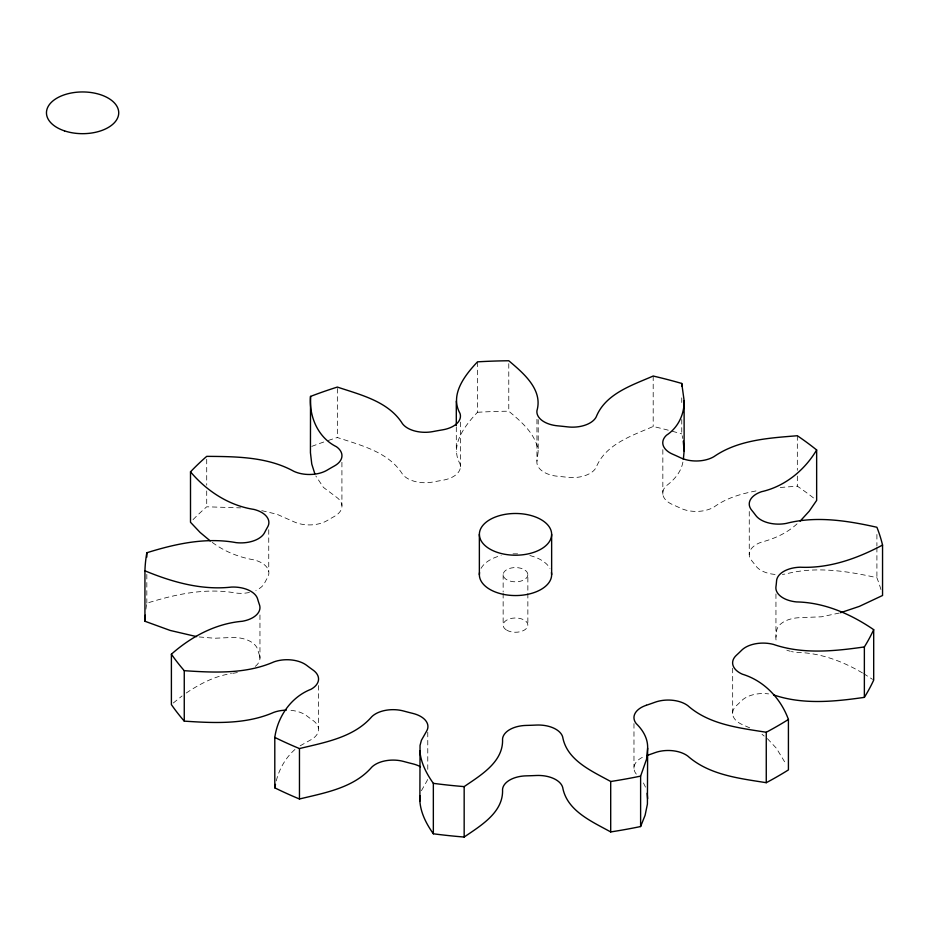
<?xml version="1.0" encoding="UTF-8"?>
<svg xmlns="http://www.w3.org/2000/svg" width="929" height="929" viewBox="0 0 929 929"><rect width="100%" height="100%" fill="white"/><g stroke="black" fill="none" stroke-linecap="round" stroke-linejoin="round"><path stroke-width="0.7" stroke-dasharray="4.64 3.48" d="M328.239 440.485A370.601 213.972 0 0 1 337.332 437.501C360.661 445.293 388.543 451.842 402.466 474.138A24.711 14.26 0 0 0 432.949 482.012A261.281 150.846 0 0 1 442.622 480.27A24.711 14.26 0 0 0 459.971 463.792C449.52 445.049 465.057 425.401 477.506 412.279L477.506 361.846M668.265 430.197A370.601 213.972 0 0 0 653.168 426.481C632.115 435.678 605.464 444.085 596.186 467.38A24.711 14.26 0 0 1 567.573 477.309A261.212 150.812 0 0 0 557.597 476.252A24.711 14.26 0 0 1 536.95 461.109L538.216 451.366L538.216 419.664M276.25 780.906C279.315 768.817 285.749 757.437 295.225 749.238M682.896 462.119C681.108 472.048 674.326 479.724 666.511 485.646A24.711 14.26 0 0 0 672.619 504.61A261.258 150.835 0 0 1 680.597 508.221A24.711 14.26 0 0 0 713.925 507.095C727.012 497.479 742.863 493.334 758.563 490.466M421.418 790.718L426.69 781.428A24.711 14.26 0 0 0 427.537 779.466M797.024 523.863C787.084 533.118 774.496 538.704 761.49 542.141A24.711 14.26 0 0 0 751.631 560.57A261.258 150.835 0 0 1 755.8 565.9A24.711 14.26 0 0 0 775.866 574.482M173.293 703.009L182.061 695.96M186.218 693.034C199.863 683.872 214.994 675.94 231.437 673.571M300.125 745.824L311.052 739.693A24.711 14.26 0 0 0 312.992 720.451A261.246 150.835 0 0 1 306.744 715.841A24.711 14.26 0 0 0 288.919 710.197M145.911 609.203A370.601 213.972 0 0 1 146.828 603.2C175.476 594.246 206.041 587.546 236.059 593.074A24.711 14.26 0 0 0 250.191 592.284M839.328 613.035L821.457 616.798L800.113 617.657A24.711 14.26 0 0 0 776.563 631.314A261.258 150.835 0 0 1 775.947 637.155A24.711 14.26 0 0 0 777.318 643.112M232.784 673.339L238.196 672.41M780.255 487.481L797.326 486.169A370.601 213.972 0 0 1 815.604 499.593M193.046 519.648A370.601 213.972 0 0 1 206.714 506.793L240.634 507.873M199.143 636.946L214.518 638.246L231.402 637.515A24.711 14.26 0 0 1 257.635 649.441A261.246 150.835 0 0 0 259.47 655.2M261.781 510.648L276.912 514.236L293.878 521.761A24.711 14.26 0 0 0 327.194 520.554A261.281 150.846 0 0 1 334.37 516.419A24.711 14.26 0 0 0 336.461 497.178L323.42 487.388L315.825 475.985M880.924 589.532A370.601 213.972 0 0 0 876.871 577.699C847.318 571.068 816.068 566.109 786.213 573.855A24.711 14.26 0 0 1 782.392 574.389M749.726 727.86L742.376 724.632A24.711 14.26 0 0 1 736.43 705.657A261.258 150.835 0 0 0 741.679 700.652A24.711 14.26 0 0 1 768.585 693.893M862.449 672.933C842.452 661.1 819.935 652.785 796.478 652.367A24.711 14.26 0 0 1 791.438 651.554M863.598 673.63L872.575 679.366M212.23 542.373C224.493 551.547 238.927 557.272 253.977 559.873A24.711 14.26 0 0 1 267.61 577.466A261.281 150.846 0 0 0 264.591 583.052A24.711 14.26 0 0 1 255.858 590.414M762.035 734.328L764.184 736.047M477.494 412.29A370.601 213.972 0 0 1 508.767 411.199C521.332 421.731 536.033 434.11 538.216 451.366M767.4 738.636L776.354 748.205L786.085 764.23M643.46 782.961L645.899 787.966M681.758 419.478L681.758 433.889L682.803 438.523M876.906 534.465L876.906 545.997M876.906 547.436L876.906 577.699M797.326 435.736L797.326 470.318M797.326 476.078L797.326 486.169M775.947 593.933L775.947 637.155M749.262 511.496L749.262 554.718M732.679 668.206L732.679 714.308M681.758 397.867L681.758 403.627M662.841 449.648L662.841 494.309M653.192 376.036L653.192 426.469M633.973 723.586L633.973 768.26M536.95 419.316L536.95 461.109M527.858 574.691A12.356 7.13 0 0 1 509.324 580.869A12.356 7.13 0 0 1 509.324 568.525A12.356 7.13 0 0 1 527.858 574.691L527.858 591.994M527.858 593.434L527.858 625.136M508.778 363.634L508.778 411.187M503.146 574.691L503.146 591.994M503.146 593.434L503.146 625.136M460.436 422.126L460.436 466.799M456.302 427.131L456.302 451.633M427.77 732.226L427.781 769.827M341.918 462.294L341.918 505.527M337.343 388.508L337.343 437.501M318.519 685.544L318.519 728.777M268.748 529.716L268.748 571.498M259.957 614.975L259.957 658.196M206.714 459.24L206.714 485.182M206.714 490.942L206.714 506.793M146.828 574.377L146.828 603.2M481.071 568.362A36.138 20.868 0 0 1 501.149 555.554M513.005 553.881A36.138 20.868 0 0 1 517.987 553.881M529.855 555.554A36.138 20.868 0 0 1 549.933 568.362M636.295 774.101A24.711 14.26 0 0 1 645.19 756.113M259.458 655.2A24.711 14.26 0 0 1 254.964 666.639M790.242 651.252A24.711 14.26 0 0 1 786.817 650.149M311.761 446.384A370.601 213.972 0 0 1 325.673 441.356M672.329 431.277A370.601 213.972 0 0 1 681.735 433.901M506.769 630.176A12.356 7.13 0 0 0 527.428 626.982A12.356 7.13 0 0 0 512.297 618.238A12.356 7.13 0 0 0 506.769 630.176"/><path stroke-width="1.39" d="M683.349 459.379L684.116 451.076L684.116 400.643L681.758 383.456A370.625 213.972 0 0 0 653.18 376.036C632.126 385.233 605.464 393.641 596.186 416.947A24.711 14.26 0 0 1 567.573 426.875A261.258 150.835 0 0 0 557.621 425.83A24.711 14.26 0 0 1 536.95 410.676C543.093 389.437 523.085 372.889 508.778 360.754A370.625 213.972 0 0 0 477.506 361.846C465.057 374.968 449.52 394.616 459.971 413.359A24.711 14.26 0 0 1 442.622 429.837A261.281 150.846 0 0 0 432.949 431.579A24.711 14.26 0 0 1 402.466 423.705C388.543 401.409 360.661 394.86 337.343 387.068A370.625 213.972 0 0 0 310.53 396.416C308.974 416.308 317.857 437.629 336.461 446.744A24.711 14.26 0 0 1 334.37 465.986A261.316 150.87 0 0 0 327.194 470.12A24.711 14.26 0 0 1 293.878 471.328C267.424 456.72 236.117 456.569 206.714 456.36A370.625 213.972 0 0 0 190.503 471.839L190.503 522.272L200.107 532.445L210.256 540.922M646.305 705.274A24.711 14.26 0 0 0 636.295 723.668C642.996 730.182 647.977 738.567 647.641 748.17L647.408 804.096L645.109 815.256L640.615 826.543A370.625 213.972 0 0 1 610.701 831.931C592.005 821.573 566.841 810.912 562.672 787.351A24.711 14.26 0 0 0 536.335 775.494A261.27 150.846 0 0 1 526.22 775.854A24.711 14.26 0 0 0 502.543 789.453C503.657 812.352 480.56 825.753 464.163 837.041A370.625 213.972 0 0 1 433.344 833.789C426.492 824.139 420.744 813.154 419.873 801.158L420.047 745.418L421.418 740.274L426.69 730.995A24.711 14.26 0 0 0 412.906 713.426A261.258 150.835 0 0 1 403.674 711.033A24.711 14.26 0 0 0 371.763 716.723C353.798 737.498 324.825 742.399 299.463 748.565A370.625 213.972 0 0 1 274.798 737.405C277.725 716.561 291.021 697.029 311.052 689.26A24.711 14.26 0 0 0 312.992 670.018A261.246 150.835 0 0 1 306.744 665.408A24.711 14.26 0 0 0 273.904 661.889C245.802 674.21 214.181 672.689 184.256 670.68A370.625 213.972 0 0 1 171.4 654.19C191.13 636.69 215.633 623.545 242.26 621.28A24.711 14.26 0 0 0 259.458 604.756A261.212 150.812 0 0 1 257.635 599.008A24.711 14.26 0 0 0 231.402 587.082C201.686 590.472 172.144 582.065 144.936 570.812L144.936 621.257L170.193 630.443L196.588 636.609M419.873 801.158L420.047 795.851M647.641 748.17L646.549 759.214L640.615 776.11L640.615 826.543M684.116 400.643C684.441 414.299 678.112 427.642 666.511 435.213A24.711 14.26 0 0 0 672.619 454.165A261.258 150.835 0 0 1 680.597 457.788A24.711 14.26 0 0 0 713.925 456.662C738.149 439.835 768.875 438.07 797.326 435.736A370.625 213.972 0 0 1 816.649 449.973L816.649 500.406L809.24 511.171L800.148 521.111M420.489 766.785A24.711 14.26 0 0 0 412.906 763.87A261.27 150.846 0 0 1 403.674 761.466A24.711 14.26 0 0 0 371.763 767.157C353.798 787.931 324.825 792.832 299.463 798.998A370.625 213.972 0 0 1 274.798 787.838L275.483 784.366M816.649 449.973C804.572 470.318 784.854 486.459 761.49 491.708A24.711 14.26 0 0 0 751.631 510.126A261.258 150.835 0 0 1 755.8 515.467A24.711 14.26 0 0 0 786.213 523.422C816.08 515.676 847.341 520.646 876.906 527.266A370.625 213.972 0 0 1 882.55 545.056L882.55 595.489L859.395 606.37L840.548 612.71M419.873 750.725C420.744 762.709 426.492 773.706 433.344 783.344A370.625 213.972 0 0 0 464.163 786.608C480.56 775.32 503.657 761.919 502.543 739.019A24.711 14.26 0 0 1 526.209 725.421A261.258 150.835 0 0 0 536.335 725.061A24.711 14.26 0 0 1 562.672 736.918C566.841 760.479 592.005 771.14 610.701 781.498A370.625 213.972 0 0 0 640.615 776.11M882.55 545.056C857.293 558.538 829.132 568.583 800.113 567.213A24.711 14.26 0 0 0 776.563 580.88A261.258 150.835 0 0 1 775.947 586.722A24.711 14.26 0 0 0 796.478 601.922C824.453 602.445 850.918 614.081 873.69 629.665L873.69 680.098A370.625 213.972 0 0 1 864.365 697.365C834.381 701.662 802.772 704.902 773.532 694.869M144.936 570.812A370.625 213.972 0 0 1 146.828 552.755C175.465 543.813 206.041 537.101 236.059 542.629A24.711 14.26 0 0 0 264.591 532.619A261.281 150.846 0 0 1 267.61 527.033A24.711 14.26 0 0 0 253.977 509.429C228.917 505.597 206.656 490.965 190.503 471.839M873.69 629.665A370.625 213.972 0 0 1 864.365 646.932C834.381 651.229 802.772 654.469 773.532 644.436A24.711 14.26 0 0 0 741.679 650.219A261.258 150.835 0 0 1 736.442 655.224A24.711 14.26 0 0 0 742.376 674.199C764.021 680.725 780.824 698.492 788.419 719.464L788.419 769.909A370.625 213.972 0 0 1 766.262 782.694C739.17 778.363 709.245 775.03 687.843 756.113A24.711 14.26 0 0 0 654.98 752.687A261.27 150.846 0 0 1 647.281 755.382M171.4 654.19L171.4 704.623A370.625 213.972 0 0 0 184.256 721.125C214.181 723.134 245.802 724.655 273.904 712.322A24.711 14.26 0 0 1 286.295 710.162M788.419 719.464A370.625 213.972 0 0 1 766.262 732.261C739.17 727.93 709.245 724.597 687.843 705.68A24.711 14.26 0 0 0 654.98 702.254A261.258 150.835 0 0 1 646.317 705.274M314.78 473.616L311.772 464.082L310.437 452.69L310.53 396.416M683.268 441.112L684.116 451.076M647.176 793.215L647.641 798.615M864.365 646.932L864.365 697.365M766.262 732.261L766.262 782.694M681.758 383.456L681.758 386.336M610.701 781.498L610.701 831.931M551.64 534.349A36.138 20.868 0 0 1 497.433 552.418A36.138 20.868 0 0 1 497.433 516.28A36.138 20.868 0 0 1 551.64 534.349L551.64 574.691M479.364 534.349L479.364 574.691M464.163 786.608L464.163 837.041M456.302 401.189L456.302 425.691M433.344 783.344L433.344 833.789M299.463 748.565L299.463 798.998M274.798 737.405L274.798 787.838M184.256 670.68L184.256 721.125M146.828 552.755L146.828 557.086M551.443 572.543A36.138 20.868 0 0 1 515.502 595.559A36.138 20.868 0 0 1 479.561 572.543M144.936 621.257A370.625 213.972 0 0 1 145.272 615.219M64.519 130.884A36.138 20.868 0 0 0 118.726 112.815A36.138 20.868 0 0 0 64.519 94.746A36.138 20.868 0 0 0 64.519 130.884"/></g></svg>
